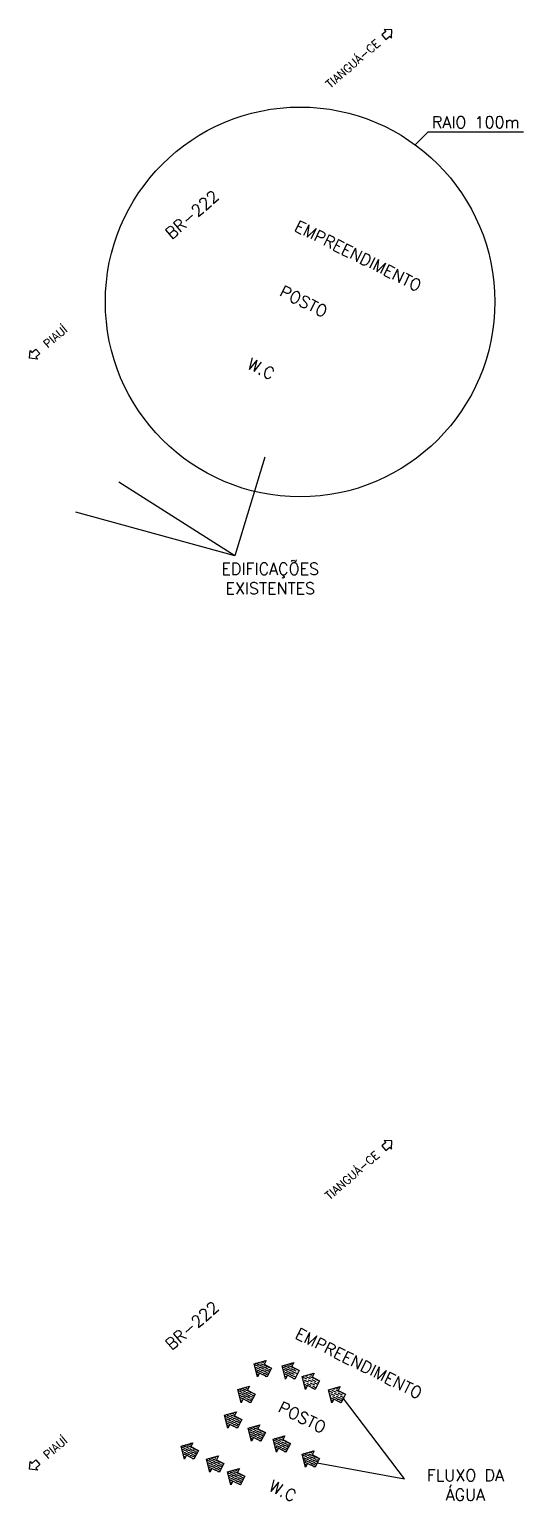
# Model space of a CAD drawing. Header units: millimetres. Extents: x 272118 to 273910, y 9581933 to 9583029.
# Drawn here: x 273656 to 273910, y 9582122 to 9582877 of the extents above; entities that cross this region are included whole.
import ezdxf

# ---------------------------------------------------------------- set-up
doc = ezdxf.new("R2010")
doc.units = ezdxf.units.MM
for name, color, linetype in [('ARQ-PENA-02', 2, 'Continuous'), ('ARQ-PENA-05', 5, 'Continuous'), ('ARQ-TEXTO3', 3, 'Continuous'), ('TERRENO', 6, 'Continuous')]:
    doc.layers.add(name, color=color, linetype=linetype)
doc.styles.add('ROMANS', font='romans.shx')

msp = doc.modelspace()

# ---------------------------------------------------------------- hatches: boundary and pattern name
at = {"layer": 'ARQ-PENA-05'}
h = msp.add_hatch(dxfattribs=at)
h.set_pattern_fill('ANSI36', color=256, scale=0.3, angle=110)
h.set_pattern_definition([(155, (236.4452, -0.894), (-1.91324568682, -0.15880635211), [2.38125, -0.47625, 0, -0.47625])])
h.paths.add_polyline_path([(273780.475, 9582190.172), (273776.628, 9582192.154), (273777.649, 9582194.136), (273771.602, 9582192.433), (273773.308, 9582185.71), (273774.33, 9582187.692), (273778.176, 9582185.711)])
h = msp.add_hatch(dxfattribs=at)
h.set_pattern_fill('ANSI36', color=256, scale=0.3, angle=110)
h.set_pattern_definition([(155, (250.7225, -2.0081), (-1.91324568682, -0.15880635211), [2.38125, -0.47625, 0, -0.47625])])
h.paths.add_polyline_path([(273794.752, 9582189.058), (273790.905, 9582191.04), (273791.926, 9582193.022), (273785.88, 9582191.318), (273787.586, 9582184.596), (273788.607, 9582186.578), (273792.454, 9582184.596)])
h = msp.add_hatch(dxfattribs=at)
h.set_pattern_fill('ANSI36', color=256, scale=0.3, angle=110)
h.set_pattern_definition([(155, (261.1014, -7.3555), (-1.91324568682, -0.15880635211), [2.38125, -0.47625, 0, -0.47625])])
h.paths.add_polyline_path([(273805.131, 9582183.711), (273801.284, 9582185.692), (273802.305, 9582187.674), (273796.259, 9582185.971), (273797.965, 9582179.249), (273798.986, 9582181.231), (273802.832, 9582179.249)])
h = msp.add_hatch(dxfattribs=at)
h.set_pattern_fill('ANSI36', color=256, scale=0.3, angle=110)
h.set_pattern_definition([(155, (228.0104, -14.1497), (-1.91324568682, -0.15880635211), [2.38125, -0.47625, 0, -0.47625])])
h.paths.add_polyline_path([(273772.04, 9582176.916), (273768.193, 9582178.898), (273769.214, 9582180.88), (273763.168, 9582179.177), (273764.874, 9582172.455), (273765.895, 9582174.437), (273769.741, 9582172.455)])
h = msp.add_hatch(dxfattribs=at)
h.set_pattern_fill('ANSI36', color=256, scale=0.3, angle=110)
h.set_pattern_definition([(155, (274.5051, -14.2848), (-1.91324568682, -0.15880635211), [2.38125, -0.47625, 0, -0.47625])])
h.paths.add_polyline_path([(273818.535, 9582176.781), (273814.688, 9582178.763), (273815.709, 9582180.745), (273809.662, 9582179.042), (273811.368, 9582172.32), (273812.389, 9582174.302), (273816.236, 9582172.32)])
h = msp.add_hatch(dxfattribs=at)
h.set_pattern_fill('ANSI36', color=256, scale=0.3, angle=110)
h.set_pattern_definition([(155, (221.2601, -27.2519), (-1.91324568682, -0.15880635211), [2.38125, -0.47625, 0, -0.47625])])
h.paths.add_polyline_path([(273765.29, 9582163.814), (273761.443, 9582165.796), (273762.464, 9582167.778), (273756.417, 9582166.075), (273758.123, 9582159.353), (273759.144, 9582161.335), (273762.991, 9582159.353)])
h = msp.add_hatch(dxfattribs=at)
h.set_pattern_fill('ANSI36', color=256, scale=0.3, angle=110)
h.set_pattern_definition([(155, (233.3065, -33.9366), (-1.91324568682, -0.15880635211), [2.38125, -0.47625, 0, -0.47625])])
h.paths.add_polyline_path([(273777.336, 9582157.129), (273773.489, 9582159.111), (273774.51, 9582161.093), (273768.464, 9582159.39), (273770.17, 9582152.668), (273771.191, 9582154.65), (273775.038, 9582152.668)])
h = msp.add_hatch(dxfattribs=at)
h.set_pattern_fill('ANSI36', color=256, scale=0.3, angle=110)
h.set_pattern_definition([(155, (198.8814, -43.0983), (-1.91324568682, -0.15880635211), [2.38125, -0.47625, 0, -0.47625])])
h.paths.add_polyline_path([(273742.911, 9582147.968), (273739.064, 9582149.95), (273740.085, 9582151.932), (273734.039, 9582150.228), (273735.745, 9582143.506), (273736.766, 9582145.488), (273740.612, 9582143.506)])
h = msp.add_hatch(dxfattribs=at)
h.set_pattern_fill('ANSI36', color=256, scale=0.3, angle=110)
h.set_pattern_definition([(155, (246.1256, -39.5251), (-1.91324568682, -0.15880635211), [2.38125, -0.47625, 0, -0.47625])])
h.paths.add_polyline_path([(273790.155, 9582151.541), (273786.308, 9582153.523), (273787.33, 9582155.505), (273781.283, 9582153.802), (273782.989, 9582147.079), (273784.01, 9582149.061), (273787.857, 9582147.08)])
h = msp.add_hatch(dxfattribs=at)
h.set_pattern_fill('ANSI36', color=256, scale=0.3, angle=110)
h.set_pattern_definition([(155, (211.9719, -49.8427), (-1.91324568682, -0.15880635211), [2.38125, -0.47625, 0, -0.47625])])
h.paths.add_polyline_path([(273756.002, 9582141.223), (273752.155, 9582143.205), (273753.176, 9582145.187), (273747.129, 9582143.484), (273748.835, 9582136.762), (273749.856, 9582138.744), (273753.703, 9582136.762)])
h = msp.add_hatch(dxfattribs=at)
h.set_pattern_fill('ANSI36', color=256, scale=0.3, angle=110)
h.set_pattern_definition([(155, (261.1014, -47.2407), (-1.91324568682, -0.15880635211), [2.38125, -0.47625, 0, -0.47625])])
h.paths.add_polyline_path([(273805.131, 9582143.825), (273801.284, 9582145.807), (273802.305, 9582147.789), (273796.259, 9582146.086), (273797.965, 9582139.364), (273798.986, 9582141.346), (273802.832, 9582139.364)])
h = msp.add_hatch(dxfattribs=at)
h.set_pattern_fill('ANSI36', color=256, scale=0.3, angle=110)
h.set_pattern_definition([(155, (222.7905, -56.3713), (-1.91324568682, -0.15880635211), [2.38125, -0.47625, 0, -0.47625])])
h.paths.add_polyline_path([(273766.82, 9582134.695), (273762.973, 9582136.677), (273763.995, 9582138.659), (273757.948, 9582136.955), (273759.654, 9582130.233), (273760.675, 9582132.215), (273764.522, 9582130.233)])

# ---------------------------------------------------------------- linework, layer by layer
at = {"layer": 'ARQ-PENA-02', "color": 1, "lineweight": 25}
for p, q in [((273860.767, 9582824.5), (273854.257, 9582817.99)), ((273909.91, 9582824.5), (273860.767, 9582824.5)), ((273776.975, 9582657.662), (273761.598, 9582607.041)), ((273761.598, 9582607.041), (273702.092, 9582644.831)), ((273761.598, 9582607.041), (273680.053, 9582629.421)), ((273848.822, 9582133.394), (273817.385, 9582174.551)), ((273803.982, 9582141.595), (273848.822, 9582133.394))]:
    msp.add_line(p, q, dxfattribs=at)
at = {"layer": 'ARQ-TEXTO3', "color": 2}
for points in [[(273839.171, 9582876.113), (273837.13, 9582874.338), (273839.187, 9582871.971), (273841.229, 9582873.745), (273842.143, 9582872.694), (273842.18, 9582877.028), (273838.257, 9582877.164)], [(273657.482, 9582711.396), (273659.523, 9582713.17), (273661.581, 9582710.803), (273659.54, 9582709.029), (273660.454, 9582707.977), (273656.157, 9582708.543), (273656.568, 9582712.448)], [(273839.171, 9582306.008), (273837.13, 9582304.234), (273839.187, 9582301.867), (273841.229, 9582303.641), (273842.143, 9582302.589), (273842.18, 9582306.924), (273838.257, 9582307.06)], [(273657.482, 9582141.291), (273659.523, 9582143.066), (273661.581, 9582140.699), (273659.54, 9582138.924), (273660.454, 9582137.873), (273656.157, 9582138.438), (273656.568, 9582142.343)]]:
    msp.add_lwpolyline(points, close=True, dxfattribs=at)
at = {"layer": 'ARQ-TEXTO3', "color": 4}
for points in [[(273776.628, 9582192.154), (273780.475, 9582190.172), (273778.176, 9582185.711), (273774.33, 9582187.692), (273773.308, 9582185.71), (273771.602, 9582192.433), (273777.649, 9582194.136)], [(273790.905, 9582191.04), (273794.752, 9582189.058), (273792.454, 9582184.596), (273788.607, 9582186.578), (273787.586, 9582184.596), (273785.88, 9582191.318), (273791.926, 9582193.022)], [(273801.284, 9582185.692), (273805.131, 9582183.711), (273802.832, 9582179.249), (273798.986, 9582181.231), (273797.965, 9582179.249), (273796.259, 9582185.971), (273802.305, 9582187.674)], [(273768.193, 9582178.898), (273772.04, 9582176.916), (273769.741, 9582172.455), (273765.895, 9582174.437), (273764.874, 9582172.455), (273763.168, 9582179.177), (273769.214, 9582180.88)], [(273814.688, 9582178.763), (273818.535, 9582176.781), (273816.236, 9582172.32), (273812.389, 9582174.302), (273811.368, 9582172.32), (273809.662, 9582179.042), (273815.709, 9582180.745)], [(273761.443, 9582165.796), (273765.29, 9582163.814), (273762.991, 9582159.353), (273759.144, 9582161.335), (273758.123, 9582159.353), (273756.417, 9582166.075), (273762.464, 9582167.778)], [(273773.489, 9582159.111), (273777.336, 9582157.129), (273775.038, 9582152.668), (273771.191, 9582154.65), (273770.17, 9582152.668), (273768.464, 9582159.39), (273774.51, 9582161.093)], [(273739.064, 9582149.95), (273742.911, 9582147.968), (273740.612, 9582143.506), (273736.766, 9582145.488), (273735.745, 9582143.506), (273734.039, 9582150.228), (273740.085, 9582151.932)], [(273786.308, 9582153.523), (273790.155, 9582151.541), (273787.857, 9582147.08), (273784.01, 9582149.061), (273782.989, 9582147.079), (273781.283, 9582153.802), (273787.33, 9582155.505)], [(273752.155, 9582143.205), (273756.002, 9582141.223), (273753.703, 9582136.762), (273749.856, 9582138.744), (273748.835, 9582136.762), (273747.129, 9582143.484), (273753.176, 9582145.187)], [(273801.284, 9582145.807), (273805.131, 9582143.825), (273802.832, 9582139.364), (273798.986, 9582141.346), (273797.965, 9582139.364), (273796.259, 9582146.086), (273802.305, 9582147.789)], [(273762.973, 9582136.677), (273766.82, 9582134.695), (273764.522, 9582130.233), (273760.675, 9582132.215), (273759.654, 9582130.233), (273757.948, 9582136.955), (273763.995, 9582138.659)]]:
    msp.add_lwpolyline(points, close=True, dxfattribs=at)
at = {"layer": 'TERRENO', "lineweight": 30}
msp.add_circle((273795.155, 9582737.325), 100, dxfattribs=at)

# ---------------------------------------------------------------- texts
at = {"layer": 'ARQ-TEXTO3', "color": 2, "insert": (273822.302, 9582859.586), "char_height": 4.2, "width": 24.6, "attachment_point": 5, "rotation": 41, "style": 'ROMANS'}
msp.add_mtext('TIANGUÁ-CE', dxfattribs=at)
at = {"layer": 'ARQ-TEXTO3', "color": 2, "char_height": 6, "attachment_point": 5, "style": 'ROMANS'}
for s, insert in [('RAIO 100m', (273885.338, 9582829.541)), ('EDIFICAÇÕES \\PEXISTENTES', (273779.833, 9582595.363))]:
    msp.add_mtext(s, dxfattribs=dict(at, insert=insert))
at = {"layer": 'ARQ-TEXTO3', "color": 2, "attachment_point": 5, "style": 'ROMANS'}
for s, insert, char_height, rotation in [('BR-222', (273739.676, 9582782.173), 6, 41), ('EMPREENDIMENTO', (273824.907, 9582760.929), 6, 333.589753), ('POSTO', (273796.979, 9582737.567), 6, 333.589753), ('PIAUÍ', (273669.499, 9582719.549), 4.2, 41), ('W.C', (273775.107, 9582703.028), 6, 333.589753), ('TIANGUÁ-CE', (273821.954, 9582289.133), 4.2, 41), ('BR-222', (273739.676, 9582212.068), 6, 41), ('EMPREENDIMENTO', (273825.294, 9582192.638), 6, 333.589753), ('POSTO', (273796.242, 9582164.903), 6, 333.589753), ('PIAUÍ', (273669.499, 9582149.444), 4.2, 41), ('W.C', (273786.249, 9582127.222), 6, 333.589753)]:
    msp.add_mtext(s, dxfattribs=dict(at, insert=insert, char_height=char_height, rotation=rotation))
at = {"layer": 'ARQ-TEXTO3', "color": 2, "insert": (273879.983, 9582130.237), "char_height": 6, "width": 58.60377, "attachment_point": 5, "style": 'ROMANS'}
msp.add_mtext('FLUXO DA\\PÁGUA', dxfattribs=at)

doc.saveas('drawing.dxf')
